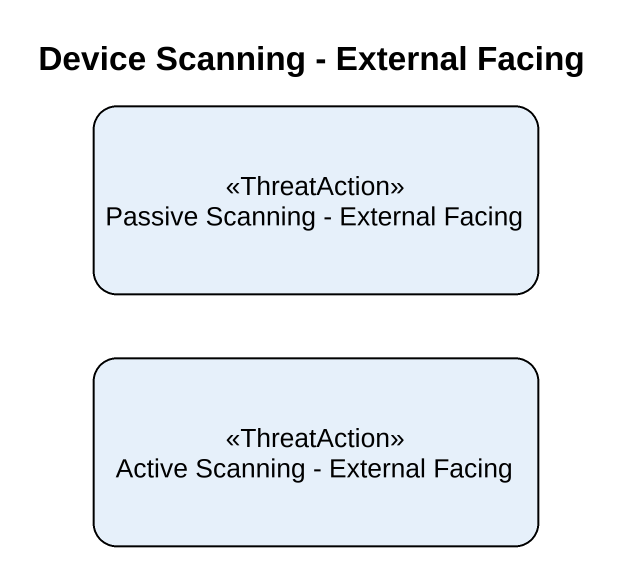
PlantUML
@startuml
title Device Scanning - External Facing
hide empty description
state "Passive Scanning - External Facing" as Passive_Scanning_External <<ThreatAction>>
state "Active Scanning - External Facing" as Active_Scanning_External <<ThreatAction>>
@enduml
